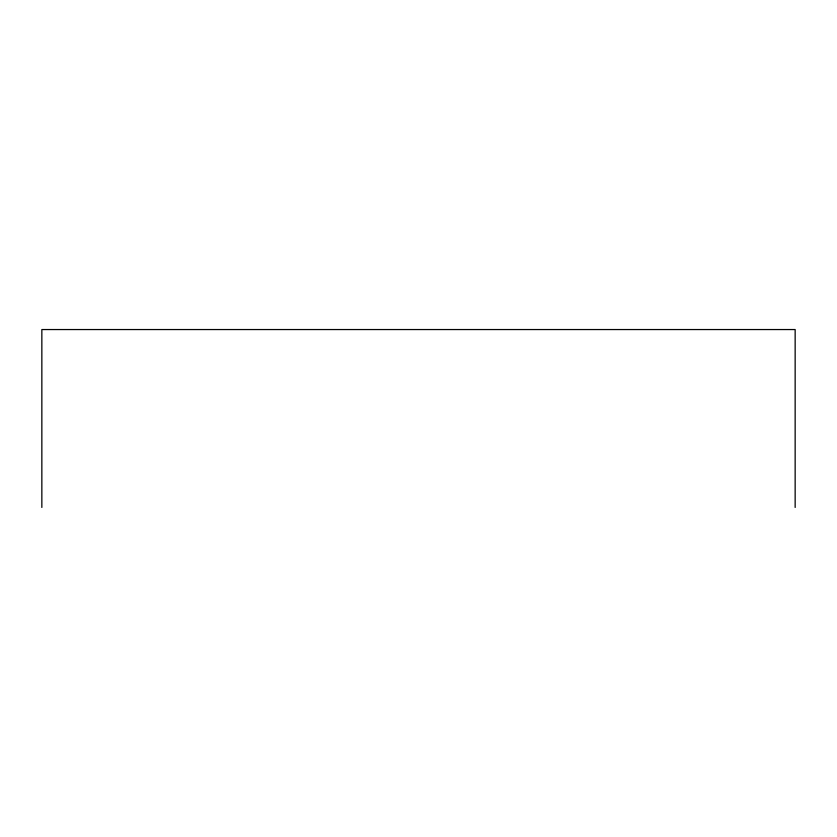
<?xml version="1.0" encoding="UTF-8"?>
<svg xmlns="http://www.w3.org/2000/svg" width="837" height="837" viewBox="0 0 837 837"><rect width="100%" height="100%" fill="white"/><g stroke="black" fill="none" stroke-linecap="round" stroke-linejoin="round"><path stroke-width="1.26" d="M795.15 507.452L795.15 329.548L41.85 329.548L41.85 507.452"/></g></svg>
